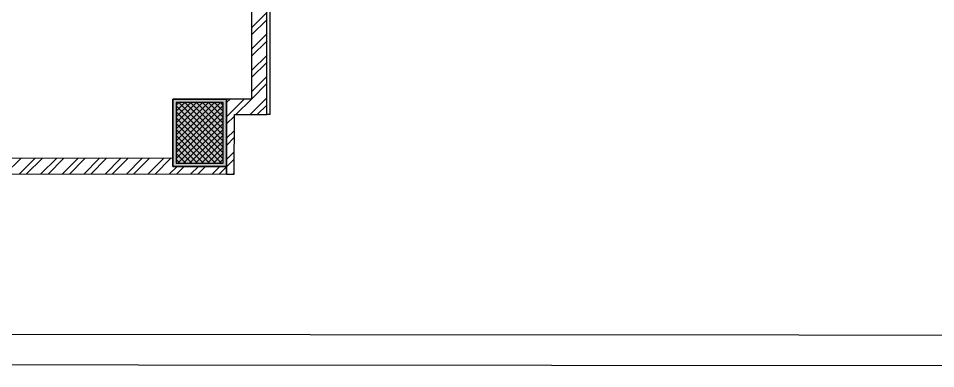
# Model space of a CAD drawing. Header units: millimetres. Extents: x -957 to 3394, y -3 to 3008.
# Drawn here: x 905 to 1442, y -3 to 202 of the extents above; entities that cross this region are included whole.
import ezdxf

# ---------------------------------------------------------------- set-up
doc = ezdxf.new("R2010")
doc.units = ezdxf.units.MM
for name, color, linetype in [('PDF_0', 7, 'CONTINUOUS'), ('PDF_FRAMING-COLUMN', 7, 'CONTINUOUS'), ('PDF_FRAMING-COLUMN_HATCH', 7, 'CONTINUOUS'), ('PDF_HATCH_-_BRICK_WALL', 7, 'CONTINUOUS'), ('PDF_ID_FINISH_LINE', 7, 'CONTINUOUS'), ('PDF_TEMPLATE', 7, 'CONTINUOUS'), ('PDF_WALL', 7, 'CONTINUOUS')]:
    doc.layers.add(name, color=color, linetype=linetype)

msp = doc.modelspace()

# ---------------------------------------------------------------- linework, layer by layer
at = {"layer": 'PDF_0'}
msp.add_lwpolyline([(-926.17, 18.23), (-923.64, 2975.98), (3366.24, 2973.12), (3363.71, 15.38)], close=True, dxfattribs=at)
at = {"layer": 'PDF_0', "color": 7}
msp.add_lwpolyline([(995.56, 154.65), (1027.02, 154.62), (1026.99, 115.29), (995.52, 115.32)], close=True, dxfattribs=at)
msp.add_solid([(995.56, 154.65), (1027.02, 154.62), (995.52, 115.32), (1026.99, 115.29)], dxfattribs=at)
at = {"layer": 'PDF_FRAMING-COLUMN'}
for points in [[(995.56, 154.65), (995.52, 115.32), (1026.99, 115.29), (1027.02, 154.62)], [(997.52, 152.68), (997.49, 117.28), (1025.02, 117.26), (1025.05, 152.65)]]:
    msp.add_lwpolyline(points, close=True, dxfattribs=at)
at = {"layer": 'PDF_FRAMING-COLUMN_HATCH'}
for points in [[(997.5, 133.76), (1016.43, 152.66)], [(997.5, 130.29), (1019.91, 152.66)], [(997.5, 126.81), (1023.39, 152.66)], [(997.5, 123.33), (1025.05, 150.84)], [(997.51, 144.19), (1006.01, 152.67)], [(997.51, 140.72), (1009.48, 152.67)], [(997.51, 137.24), (1012.96, 152.66)], [(997.52, 151.15), (999.05, 152.68)], [(997.52, 147.67), (1002.53, 152.67)], [(997.52, 150.71), (1025.03, 123.15)], [(999.03, 152.68), (1025.03, 126.63)], [(1002.5, 152.67), (1025.03, 130.11)], [(1005.98, 152.67), (1025.04, 133.58)], [(1009.46, 152.67), (1025.04, 137.06)], [(1012.93, 152.66), (1025.04, 140.53)], [(1016.41, 152.66), (1025.04, 144.01)], [(1019.88, 152.66), (1025.05, 147.49)], [(1023.36, 152.66), (1025.05, 150.96)], [(997.49, 119.86), (1025.05, 147.37)], [(997.52, 147.23), (1025.02, 119.68)], [(997.51, 143.75), (1023.96, 117.26)], [(997.51, 140.28), (1020.49, 117.26)], [(998.39, 117.28), (1025.04, 143.89)], [(1001.86, 117.28), (1025.04, 140.41)], [(997.51, 136.8), (1017.01, 117.26)], [(1005.34, 117.27), (1025.04, 136.94)], [(997.5, 133.33), (1013.54, 117.27)], [(997.5, 129.85), (1010.06, 117.27)], [(1008.82, 117.27), (1025.04, 133.46)], [(1012.29, 117.27), (1025.03, 129.98)], [(997.5, 126.37), (1006.58, 117.27)], [(1015.77, 117.26), (1025.03, 126.51)], [(997.49, 122.9), (1003.11, 117.28)], [(997.49, 119.42), (999.63, 117.28)], [(1019.25, 117.26), (1025.03, 123.03)], [(1022.72, 117.26), (1025.02, 119.56)]]:
    msp.add_lwpolyline(points, dxfattribs=at)
for points in [[(995.56, 154.65), (995.52, 115.32), (1027.02, 154.62), (1026.99, 115.29)], [(997.52, 152.68), (997.49, 117.28), (1025.05, 152.65), (1025.02, 117.26)]]:
    msp.add_solid(points, dxfattribs=at)
at = {"layer": 'PDF_HATCH_-_BRICK_WALL'}
for points in [[(1041.61, 196.37), (1050.66, 205.41)], [(1041.6, 192.2), (1050.66, 201.24)], [(1041.59, 179.68), (1050.65, 188.72)], [(1041.6, 183.86), (1050.65, 192.89)], [(1041.59, 171.34), (1050.64, 180.38)], [(1041.58, 167.17), (1050.64, 176.21)], [(1041.58, 158.83), (1050.63, 167.87)], [(1041.57, 154.66), (1050.63, 163.69)], [(1027.01, 144.29), (1037.35, 154.61)], [(1027.02, 152.63), (1029.01, 154.62)], [(1032.47, 145.57), (1041.52, 154.61)], [(1040.81, 145.56), (1050.62, 155.35)], [(1044.98, 145.56), (1050.61, 151.18)], [(1027.01, 140.12), (1031.53, 144.63)], [(1027, 131.77), (1031.53, 136.29)], [(1027, 127.6), (1031.52, 132.12)], [(1026.99, 119.26), (1031.52, 123.78)], [(897.51, 110.88), (906.57, 119.91)], [(905.86, 110.87), (914.91, 119.91)], [(910.03, 110.86), (919.08, 119.9)], [(918.37, 110.86), (927.42, 119.9)], [(922.54, 110.85), (931.6, 119.89)], [(930.89, 110.85), (939.94, 119.89)], [(935.06, 110.84), (944.11, 119.88)], [(943.4, 110.84), (952.45, 119.87)], [(947.57, 110.83), (956.63, 119.87)], [(955.92, 110.83), (964.97, 119.86)], [(960.09, 110.82), (969.14, 119.86)], [(968.43, 110.82), (977.48, 119.85)], [(972.6, 110.81), (981.66, 119.85)], [(980.95, 110.8), (990, 119.84)], [(985.12, 110.8), (994.17, 119.84)], [(1022.66, 110.77), (1026.99, 115.09), (1031.51, 119.6)], [(993.46, 110.79), (997.99, 115.31)], [(997.63, 110.79), (1002.16, 115.31)], [(1005.97, 110.78), (1010.5, 115.3)], [(1010.15, 110.78), (1014.67, 115.3)], [(1018.49, 110.77), (1023.02, 115.29)], [(1031, 110.76), (1031.51, 111.26)]]:
    msp.add_lwpolyline(points, dxfattribs=at)
at = {"layer": 'PDF_ID_FINISH_LINE'}
msp.add_lwpolyline([(976.67, 604.99), (976.67, 606.76), (1051, 606.7), (1052.77, 606.7), (1052.38, 145.55), (1050.61, 145.55)], dxfattribs=at)
at = {"layer": 'PDF_TEMPLATE'}
msp.add_lwpolyline([(-954.85, 3007.97), (3394.04, 3004.31), (3391.47, -2.9), (-957.42, 0.77)], close=True, dxfattribs=at)
at = {"layer": 'PDF_WALL'}
for points in [[(1026.34, 513.7), (1026.34, 504.66), (1041.87, 504.64), (1041.57, 154.61), (1027.02, 154.62), (1026.98, 110.76), (1031.51, 110.76), (1031.53, 145.57), (1050.61, 145.55), (1051, 604.93), (976.67, 604.99), (976.66, 595.95), (1041.95, 595.89), (1041.88, 513.69)], [(680.88, 120.11), (381.98, 120.36), (381.97, 115.84), (224.65, 115.98), (224.67, 136.43), (220.14, 135.02), (220.12, 111.46), (1026.98, 110.76), (1026.99, 115.29), (995.52, 115.31), (995.53, 119.84), (712.35, 120.08), (712.34, 115.56), (680.88, 115.58)]]:
    msp.add_lwpolyline(points, close=True, dxfattribs=at)

doc.saveas('drawing.dxf')
